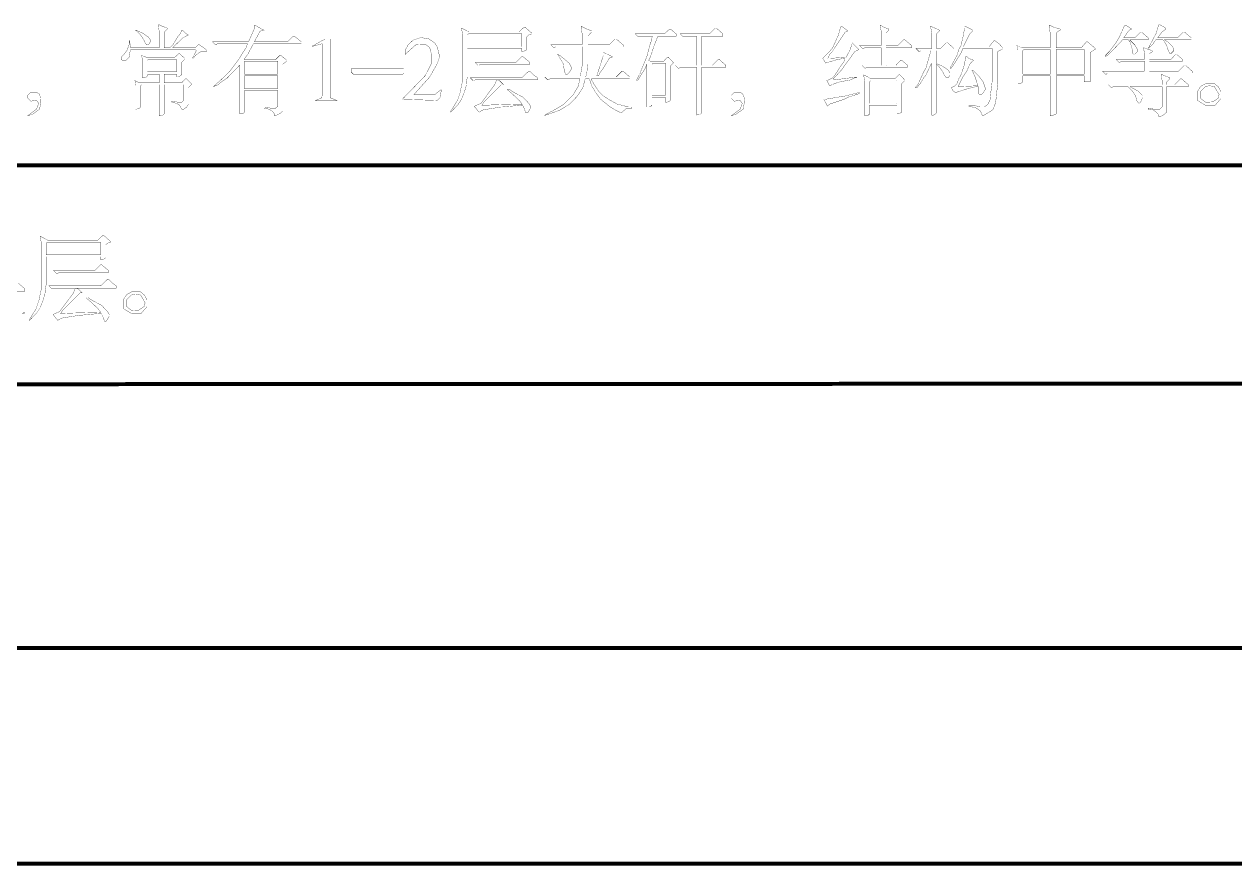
# Model space of a CAD drawing. Extents: x 94 to 452, y -72 to 1042.
# Drawn here: x 314.61 to 360.05, y 119.26 to 150.85 of the extents above; entities that cross this region are included whole.
import ezdxf

# ---------------------------------------------------------------- set-up
doc = ezdxf.new("R2010")
doc.units = 0
doc.header["$MEASUREMENT"] = 0
doc.layers.add('TREE_LAYER', color=7, linetype='Continuous')

msp = doc.modelspace()

# ---------------------------------------------------------------- linework, layer by layer
at = {"layer": 'TREE_LAYER'}
for points, const_width, elevation in [([(319.640879, 150.843983), (319.640879, 150.843983), (319.640879, 150.830257), (319.66833, 150.61065), (319.66833, 149.979277), (319.66833, 149.965552), (318.611467, 149.965552), (318.611467, 150.020454), (318.57029, 150.143983), (318.57029, 150.226336), (318.542839, 150.226336), (318.542839, 150.075355), (318.460486, 149.855748), (318.350682, 149.718493), (318.240879, 149.608689), (318.240879, 149.526336), (318.282055, 149.498885), (318.433035, 149.498885), (318.542839, 149.608689), (318.57029, 149.773395), (318.57029, 149.78712), (318.611467, 149.896924), (321.027153, 149.896924), (321.06833, 149.855748), (320.917349, 149.567512), (320.958526, 149.567512), (321.027153, 149.677316), (321.246761, 149.828297), (321.466369, 149.828297), (321.466369, 149.855748), (321.384016, 149.938101), (321.178133, 150.075355), (321.136957, 150.075355), (321.027153, 149.965552), (320.189898, 149.965552), (320.189898, 149.979277), (320.560486, 150.33614), (320.766369, 150.445944), (320.656565, 150.514571), (320.546761, 150.624375), (320.51931, 150.624375), (320.478133, 150.514571), (320.36833, 150.377316), (320.189898, 150.075355), (320.080094, 149.965552), (319.860486, 149.965552), (319.860486, 149.979277), (319.860486, 150.555748), (319.97029, 150.665552), (319.97029, 150.706728), (319.778133, 150.775355), (319.640879, 150.843983), (319.640879, 150.843983)], 0.01, 72), ([(318.803624, 150.624375), (318.789898, 150.624375), (318.913428, 150.514571), (319.050682, 150.33614), (319.133035, 150.185159), (319.187937, 150.089081), (319.27029, 150.075355), (319.338918, 150.185159), (319.338918, 150.267512), (319.27029, 150.363591), (319.050682, 150.514571), (318.803624, 150.624375), (318.803624, 150.624375)], 0.01, 72), ([(323.250682, 150.816532), (323.250682, 150.816532), (323.250682, 150.693003), (323.031075, 150.198885), (323.017349, 150.185159), (321.672251, 150.185159), (321.782055, 150.075355), (321.823231, 150.075355), (321.850682, 150.116532), (322.989898, 150.116532), (322.989898, 150.116532), (322.921271, 149.938101), (322.811467, 149.78712), (322.660486, 149.526336), (322.331075, 149.08712), (321.974212, 148.743983), (321.713428, 148.51065), (321.891859, 148.579277), (321.974212, 148.66163), (322.221271, 148.826336), (322.687937, 149.306728), (322.701663, 149.306728), (322.701663, 147.481238), (322.784016, 147.481238), (322.838918, 147.508689), (322.880094, 147.549865), (322.880094, 148.359669), (322.880094, 148.359669), (324.115388, 148.359669), (324.129114, 148.359669), (324.129114, 147.769473), (324.046761, 147.700846), (323.840879, 147.700846), (323.634996, 147.742022), (323.607545, 147.742022), (323.607545, 147.700846), (323.799702, 147.659669), (323.909506, 147.591042), (323.978133, 147.522414), (324.005584, 147.41261), (324.01931, 147.41261), (324.129114, 147.453787), (324.225192, 147.508689), (324.307545, 147.591042), (324.307545, 149.347904), (324.4448, 149.443983), (324.458526, 149.457708), (324.458526, 149.498885), (324.238918, 149.677316), (324.197741, 149.677316), (324.046761, 149.526336), (322.866369, 149.526336), (322.866369, 149.540061), (322.989898, 149.704767), (323.209506, 150.116532), (325.007545, 150.116532), (325.007545, 150.185159), (324.746761, 150.404767), (324.705584, 150.404767), (324.485977, 150.185159), (323.250682, 150.185159), (323.250682, 150.198885), (323.333035, 150.349865), (323.456565, 150.583199), (323.484016, 150.596924), (323.607545, 150.624375), (323.250682, 150.816532), (323.250682, 150.816532)], 0.01, 72), ([(333.407545, 150.734179), (333.366369, 150.734179), (333.174212, 150.555748), (331.307545, 150.555748), (331.01931, 150.706728), (331.060486, 150.459669), (331.060486, 148.716532), (330.978133, 148.345944), (330.978133, 148.318493), (330.86833, 147.989081), (330.758526, 147.81065), (330.621271, 147.591042), (330.621271, 147.549865), (330.882055, 147.824375), (331.01931, 148.030257), (331.129114, 148.304767), (331.197741, 148.538101), (331.211467, 148.702806), (331.238918, 148.867512), (331.238918, 149.924375), (331.238918, 149.938101), (333.284016, 149.938101), (333.284016, 149.924375), (333.284016, 149.828297), (333.325192, 149.828297), (333.421271, 149.855748), (333.476173, 149.896924), (333.476173, 150.377316), (333.5448, 150.445944), (333.654604, 150.48712), (333.654604, 150.514571), (333.407545, 150.734179), (333.407545, 150.734179)], 0.01, 72), ([(331.266369, 150.473395), (331.280094, 150.48712), (333.284016, 150.48712), (333.284016, 150.473395), (333.284016, 150.006728), (333.284016, 150.006728), (331.238918, 150.006728), (331.238918, 150.006728), (331.238918, 150.445944), (331.266369, 150.473395), (331.266369, 150.473395)], 0.01, 72), ([(335.507545, 150.775355), (335.507545, 150.775355), (335.507545, 150.720454), (335.548722, 150.500846), (335.548722, 150.089081), (335.534996, 150.075355), (334.36833, 150.075355), (334.478133, 149.965552), (334.51931, 149.965552), (334.560486, 150.006728), (335.534996, 150.006728), (335.548722, 150.006728), (335.548722, 149.293003), (335.480094, 148.894963), (335.480094, 148.867512), (334.148722, 148.867512), (334.258526, 148.757708), (334.299702, 148.757708), (334.340879, 148.798885), (335.466369, 148.798885), (335.466369, 148.798885), (335.397741, 148.51065), (335.21931, 148.208689), (334.848722, 147.838101), (334.574212, 147.673395), (334.148722, 147.440061), (334.189898, 147.440061), (334.697741, 147.618493), (335.06833, 147.838101), (335.37029, 148.153787), (335.576173, 148.469473), (335.658526, 148.785159), (335.672251, 148.798885), (335.809506, 148.798885), (335.823231, 148.785159), (335.91931, 148.51065), (336.056565, 148.291042), (336.221271, 148.057708), (336.262447, 148.016532), (336.605584, 147.742022), (336.838918, 147.604767), (337.003624, 147.522414), (337.017349, 147.522414), (337.223231, 147.700846), (337.415388, 147.700846), (337.415388, 147.742022), (337.291859, 147.742022), (336.866369, 147.851826), (336.536957, 148.030257), (336.317349, 148.181238), (336.166369, 148.332218), (335.987937, 148.606728), (335.891859, 148.785159), (335.905584, 148.798885), (337.333035, 148.798885), (337.333035, 148.867512), (337.085977, 149.08712), (337.0448, 149.08712), (336.825192, 148.867512), (335.685977, 148.867512), (335.685977, 148.881238), (335.727153, 149.045944), (335.740879, 149.196924), (335.76833, 149.347904), (335.76833, 150.006728), (335.76833, 150.006728), (337.085977, 150.006728), (337.085977, 150.075355), (336.825192, 150.294963), (336.784016, 150.294963), (336.564408, 150.075355), (335.76833, 150.075355), (335.76833, 150.089081), (335.76833, 150.404767), (335.905584, 150.555748), (335.905584, 150.596924), (335.727153, 150.665552), (335.507545, 150.775355), (335.507545, 150.775355)], 0.01, 72), ([(338.87029, 150.665552), (338.829114, 150.665552), (338.636957, 150.48712), (337.538918, 150.48712), (337.648722, 150.377316), (337.689898, 150.377316), (337.731075, 150.404767), (338.184016, 150.404767), (338.184016, 150.404767), (338.17029, 150.349865), (338.129114, 150.171434), (338.115388, 150.157708), (338.046761, 149.896924), (337.991859, 149.691042), (337.978133, 149.63614), (337.7448, 149.073395), (337.731075, 149.018493), (337.580094, 148.730257), (337.580094, 148.730257), (337.621271, 148.730257), (337.634996, 148.743983), (337.909506, 149.183199), (337.978133, 149.347904), (337.978133, 149.347904), (337.978133, 147.742022), (338.074212, 147.742022), (338.129114, 147.769473), (338.17029, 147.81065), (338.17029, 148.098885), (338.17029, 148.098885), (338.678133, 148.098885), (338.678133, 148.098885), (338.678133, 147.920454), (338.71931, 147.920454), (338.815388, 147.947904), (338.856565, 147.989081), (338.856565, 149.279277), (338.966369, 149.389081), (338.966369, 149.416532), (338.787937, 149.608689), (338.746761, 149.608689), (338.609506, 149.457708), (338.115388, 149.457708), (338.046761, 149.485159), (338.046761, 149.498885), (338.129114, 149.663591), (338.129114, 149.677316), (338.184016, 149.828297), (338.184016, 149.842022), (338.238918, 150.020454), (338.348722, 150.281238), (338.348722, 150.294963), (338.403624, 150.404767), (339.076173, 150.404767), (339.076173, 150.48712), (338.87029, 150.665552), (338.87029, 150.665552)], 0.01, 72), ([(340.585977, 150.706728), (340.5448, 150.706728), (340.325192, 150.48712), (339.227153, 150.48712), (339.336957, 150.377316), (339.378133, 150.377316), (339.405584, 150.404767), (339.8448, 150.404767), (339.8448, 150.404767), (339.8448, 149.320454), (339.8448, 149.306728), (339.048722, 149.306728), (339.158526, 149.196924), (339.185977, 149.196924), (339.227153, 149.238101), (339.8448, 149.238101), (339.8448, 149.238101), (339.8448, 147.440061), (339.940879, 147.453787), (339.99578, 147.481238), (340.036957, 147.522414), (340.036957, 149.238101), (340.036957, 149.238101), (340.942839, 149.238101), (340.942839, 149.306728), (340.69578, 149.526336), (340.654604, 149.526336), (340.434996, 149.306728), (340.036957, 149.306728), (340.036957, 149.320454), (340.036957, 150.404767), (340.036957, 150.404767), (340.833035, 150.404767), (340.833035, 150.48712), (340.585977, 150.706728), (340.585977, 150.706728)], 0.01, 72), ([(345.280094, 150.775355), (345.266369, 150.76163), (345.211467, 150.61065), (345.17029, 150.445944), (344.950682, 149.965552), (344.840879, 149.828297), (344.580094, 149.567512), (344.689898, 149.389081), (345.129114, 149.526336), (345.403624, 149.567512), (345.417349, 149.567512), (345.389898, 149.457708), (345.280094, 149.320454), (345.01931, 148.908689), (344.936957, 148.826336), (344.731075, 148.730257), (344.840879, 148.538101), (345.01931, 148.620454), (345.238918, 148.689081), (345.623231, 148.757708), (345.787937, 148.840061), (345.856565, 148.840061), (345.856565, 148.867512), (345.829114, 148.867512), (345.01931, 148.757708), (344.978133, 148.771434), (344.978133, 148.798885), (345.280094, 149.128297), (345.787937, 149.828297), (345.938918, 149.896924), (345.678133, 150.157708), (345.678133, 150.116532), (345.609506, 149.896924), (345.458526, 149.608689), (344.840879, 149.567512), (344.772251, 149.567512), (344.840879, 149.718493), (344.923231, 149.800846), (345.417349, 150.542022), (345.431075, 150.555748), (345.527153, 150.596924), (345.280094, 150.775355), (345.280094, 150.775355)], 0.01, 72), ([(346.748722, 150.816532), (346.734996, 150.816532), (346.734996, 150.789081), (346.776173, 150.569473), (346.776173, 150.047904), (346.776173, 150.047904), (345.966369, 150.047904), (346.076173, 149.938101), (346.117349, 149.938101), (346.158526, 149.965552), (346.776173, 149.965552), (346.776173, 149.965552), (346.776173, 149.320454), (346.776173, 149.306728), (346.048722, 149.306728), (346.158526, 149.196924), (346.185977, 149.196924), (346.227153, 149.238101), (347.764408, 149.238101), (347.764408, 149.306728), (347.5448, 149.498885), (347.503624, 149.498885), (347.325192, 149.306728), (346.96833, 149.306728), (346.954604, 149.320454), (346.954604, 149.965552), (346.96833, 149.965552), (347.915388, 149.965552), (347.915388, 150.047904), (347.654604, 150.267512), (347.613428, 150.267512), (347.39382, 150.047904), (346.96833, 150.047904), (346.954604, 150.047904), (346.954604, 150.514571), (347.064408, 150.624375), (347.064408, 150.665552), (346.885977, 150.734179), (346.748722, 150.816532), (346.748722, 150.816532)], 0.01, 72), ([(348.629114, 150.775355), (348.629114, 150.775355), (348.629114, 150.747904), (348.67029, 150.528297), (348.67029, 149.938101), (348.656565, 149.938101), (348.080094, 149.938101), (348.189898, 149.828297), (348.231075, 149.828297), (348.258526, 149.855748), (348.629114, 149.855748), (348.629114, 149.855748), (348.601663, 149.718493), (348.587937, 149.677316), (348.450682, 149.196924), (348.36833, 149.059669), (348.148722, 148.579277), (348.038918, 148.469473), (348.121271, 148.469473), (348.258526, 148.647904), (348.36833, 148.840061), (348.450682, 148.93614), (348.656565, 149.375355), (348.67029, 149.36163), (348.67029, 147.440061), (348.738918, 147.440061), (348.807545, 147.481238), (348.848722, 147.522414), (348.848722, 149.334179), (348.848722, 149.347904), (348.931075, 149.265552), (349.06833, 149.08712), (349.150682, 148.93614), (349.21931, 148.840061), (349.287937, 148.840061), (349.356565, 148.93614), (349.356565, 149.018493), (349.274212, 149.142022), (349.06833, 149.279277), (348.889898, 149.347904), (348.848722, 149.375355), (348.848722, 149.855748), (348.848722, 149.855748), (349.507545, 149.855748), (349.507545, 149.938101), (349.260486, 150.157708), (349.21931, 150.157708), (348.999702, 149.938101), (348.848722, 149.938101), (348.848722, 149.938101), (348.848722, 150.48712), (348.958526, 150.596924), (348.958526, 150.624375), (348.780094, 150.706728), (348.629114, 150.775355), (348.629114, 150.775355)], 0.01, 72), ([(349.91931, 150.775355), (349.905584, 150.775355), (349.905584, 150.693003), (349.850682, 150.418493), (349.836957, 150.33614), (349.76833, 150.047904), (349.685977, 149.896924), (349.617349, 149.677316), (349.452643, 149.375355), (349.356565, 149.196924), (349.397741, 149.196924), (349.411467, 149.21065), (349.576173, 149.457708), (349.79578, 149.814571), (349.823231, 149.924375), (349.836957, 149.938101), (350.934996, 149.938101), (350.934996, 149.924375), (350.934996, 148.675355), (350.866369, 148.11261), (350.866369, 148.030257), (350.784016, 147.851826), (350.646761, 147.742022), (350.482055, 147.742022), (350.248722, 147.81065), (350.056565, 147.81065), (350.056565, 147.769473), (350.097741, 147.769473), (350.3448, 147.700846), (350.49578, 147.591042), (350.564408, 147.440061), (350.646761, 147.440061), (350.89382, 147.591042), (350.976173, 147.659669), (351.0448, 147.838101), (351.058526, 147.920454), (351.085977, 148.043983), (351.113428, 148.318493), (351.154604, 148.647904), (351.154604, 149.828297), (351.333035, 149.924375), (351.333035, 149.965552), (351.209506, 150.102806), (351.0448, 150.226336), (351.003624, 150.226336), (350.825192, 150.006728), (349.864408, 150.006728), (349.864408, 150.020454), (350.097741, 150.48712), (350.207545, 150.596924), (350.19382, 150.638101), (349.91931, 150.775355), (349.91931, 150.775355)], 0.01, 72), ([(353.089898, 150.816532), (353.076173, 150.816532), (353.076173, 150.747904), (353.117349, 150.528297), (353.117349, 149.979277), (353.117349, 149.965552), (352.046761, 149.965552), (351.882055, 150.047904), (351.86833, 150.047904), (351.86833, 150.034179), (351.909506, 149.869473), (351.909506, 148.620454), (351.991859, 148.620454), (352.046761, 148.647904), (352.087937, 148.689081), (352.087937, 148.908689), (352.101663, 148.908689), (353.117349, 148.908689), (353.117349, 148.908689), (353.117349, 147.41261), (353.158526, 147.41261), (353.282055, 147.453787), (353.336957, 147.481238), (353.336957, 148.908689), (353.336957, 148.908689), (354.39382, 148.908689), (354.39382, 148.908689), (354.39382, 148.689081), (354.613428, 148.689081), (354.613428, 149.78712), (354.791859, 149.896924), (354.805584, 149.896924), (354.805584, 149.938101), (354.66833, 150.06163), (354.517349, 150.185159), (354.476173, 150.185159), (354.284016, 149.965552), (353.336957, 149.965552), (353.336957, 149.979277), (353.336957, 150.514571), (353.474212, 150.624375), (353.487937, 150.624375), (353.487937, 150.665552), (353.26833, 150.734179), (353.254604, 150.734179), (353.089898, 150.816532), (353.089898, 150.816532)], 0.01, 72), ([(355.931075, 150.816532), (355.889898, 150.76163), (355.697741, 150.33614), (355.560486, 150.116532), (355.340879, 149.828297), (355.189898, 149.677316), (355.189898, 149.63614), (355.299702, 149.704767), (355.780094, 150.198885), (355.834996, 150.267512), (356.054604, 150.267512), (356.054604, 150.253787), (356.109506, 150.185159), (356.178133, 149.979277), (356.21931, 149.800846), (356.21931, 149.745944), (356.246761, 149.718493), (356.287937, 149.718493), (356.397741, 149.828297), (356.397741, 149.896924), (356.287937, 150.075355), (356.109506, 150.253787), (356.109506, 150.267512), (356.79578, 150.267512), (356.79578, 150.33614), (356.548722, 150.555748), (356.507545, 150.555748), (356.287937, 150.33614), (355.889898, 150.33614), (355.876173, 150.33614), (356.027153, 150.555748), (356.109506, 150.638101), (356.178133, 150.665552), (356.013428, 150.775355), (355.931075, 150.816532), (355.931075, 150.816532)], 0.01, 72), ([(357.207545, 150.843983), (357.19382, 150.843983), (357.097741, 150.514571), (356.79578, 149.938101), (356.960486, 150.089081), (357.084016, 150.267512), (357.3448, 150.267512), (357.385977, 150.226336), (357.482055, 150.06163), (357.49578, 150.034179), (357.536957, 149.896924), (357.605584, 149.745944), (357.646761, 149.745944), (357.756565, 149.855748), (357.756565, 149.938101), (357.687937, 150.034179), (357.523231, 150.198885), (357.399702, 150.253787), (357.399702, 150.253787), (357.399702, 150.267512), (358.415388, 150.267512), (358.415388, 150.33614), (358.154604, 150.555748), (358.113428, 150.555748), (357.89382, 150.33614), (357.152643, 150.33614), (357.152643, 150.33614), (357.317349, 150.555748), (357.454604, 150.665552), (357.454604, 150.706728), (357.207545, 150.843983), (357.207545, 150.843983)], 0.01, 72), ([(326.091859, 150.294963), (325.899702, 150.294963), (325.405584, 150.020454), (325.433035, 150.020454), (325.789898, 150.116532), (325.789898, 149.869473), (325.789898, 148.181238), (325.776173, 148.085159), (325.542839, 147.989081), (326.338918, 147.989081), (326.133035, 148.071434), (326.091859, 148.085159), (326.091859, 148.167512), (326.091859, 150.294963), (326.091859, 150.294963)], 0.01, 72), ([(329.797741, 150.294963), (329.49578, 150.349865), (329.207545, 150.253787), (329.015388, 150.075355), (328.905584, 149.869473), (328.905584, 149.718493), (329.317349, 150.089081), (329.646761, 150.102806), (329.825192, 149.979277), (329.89382, 149.718493), (329.89382, 149.375355), (329.660486, 148.922414), (328.79578, 148.030257), (330.113428, 147.989081), (330.223231, 148.098885), (330.264408, 148.400846), (330.017349, 148.208689), (329.317349, 148.208689), (329.234996, 148.208689), (329.825192, 148.867512), (330.113428, 149.375355), (330.154604, 149.498885), (330.19578, 149.622414), (330.19578, 149.649865), (330.16833, 149.759669), (330.127153, 149.938101), (330.113428, 149.993003), (330.017349, 150.143983), (330.003624, 150.157708), (329.797741, 150.294963), (329.797741, 150.294963)], 0.01, 72), ([(356.631075, 149.965552), (356.617349, 149.965552), (356.617349, 149.951826), (356.658526, 149.759669), (356.658526, 149.540061), (356.6448, 149.526336), (355.587937, 149.526336), (355.697741, 149.416532), (355.738918, 149.416532), (355.780094, 149.457708), (356.6448, 149.457708), (356.658526, 149.457708), (356.658526, 149.100846), (356.6448, 149.08712), (355.080094, 149.08712), (355.189898, 148.977316), (355.231075, 148.977316), (355.258526, 149.018493), (358.442839, 149.018493), (358.442839, 149.08712), (358.19578, 149.306728), (358.154604, 149.306728), (357.934996, 149.08712), (356.836957, 149.08712), (356.836957, 149.100846), (356.836957, 149.457708), (356.836957, 149.457708), (358.085977, 149.457708), (358.085977, 149.526336), (357.866369, 149.718493), (357.825192, 149.718493), (357.646761, 149.526336), (356.836957, 149.526336), (356.836957, 149.540061), (356.836957, 149.745944), (356.946761, 149.814571), (356.946761, 149.855748), (356.631075, 149.965552), (356.631075, 149.965552)], 0.01, 72), ([(320.436957, 149.745944), (320.409506, 149.745944), (320.258526, 149.608689), (319.187937, 149.608689), (319.009506, 149.677316), (319.050682, 149.498885), (319.050682, 148.840061), (319.11931, 148.840061), (319.187937, 148.867512), (319.229114, 148.908689), (319.242839, 148.977316), (319.66833, 148.977316), (319.66833, 148.977316), (319.66833, 148.66163), (319.66833, 148.647904), (318.927153, 148.647904), (318.762447, 148.730257), (318.789898, 148.551826), (318.789898, 147.659669), (318.885977, 147.673395), (318.940879, 147.700846), (318.982055, 147.742022), (318.982055, 148.538101), (319.009506, 148.579277), (319.66833, 148.579277), (319.66833, 148.579277), (319.66833, 147.41261), (319.764408, 147.41261), (319.81931, 147.440061), (319.860486, 147.481238), (319.860486, 148.579277), (319.860486, 148.579277), (320.587937, 148.579277), (320.587937, 148.579277), (320.587937, 147.989081), (320.51931, 147.920454), (320.382055, 147.920454), (320.176173, 147.96163), (320.148722, 147.96163), (320.148722, 147.920454), (320.327153, 147.879277), (320.436957, 147.81065), (320.51931, 147.659669), (320.587937, 147.659669), (320.711467, 147.742022), (320.766369, 147.838101), (320.766369, 148.469473), (320.876173, 148.579277), (320.876173, 148.620454), (320.697741, 148.798885), (320.656565, 148.798885), (320.51931, 148.647904), (319.860486, 148.647904), (319.860486, 148.66163), (319.860486, 148.977316), (319.860486, 148.977316), (320.327153, 148.977316), (320.327153, 148.977316), (320.327153, 148.867512), (320.36833, 148.867512), (320.464408, 148.908689), (320.51931, 148.949865), (320.51931, 149.416532), (320.629114, 149.526336), (320.629114, 149.567512), (320.436957, 149.745944), (320.436957, 149.745944)], 0.01, 72), ([(319.27029, 149.526336), (319.27029, 149.526336), (320.327153, 149.526336), (320.327153, 149.526336), (320.327153, 149.059669), (320.327153, 149.059669), (319.242839, 149.059669), (319.229114, 149.059669), (319.229114, 149.498885), (319.27029, 149.526336), (319.27029, 149.526336)], 0.01, 72), ([(333.325192, 149.63614), (333.284016, 149.63614), (333.064408, 149.416532), (331.527153, 149.416532), (331.636957, 149.306728), (331.678133, 149.306728), (331.71931, 149.347904), (333.585977, 149.347904), (333.585977, 149.416532), (333.325192, 149.63614), (333.325192, 149.63614)], 0.01, 72), ([(334.629114, 149.718493), (334.629114, 149.718493), (334.642839, 149.691042), (334.848722, 149.347904), (334.876173, 149.114571), (334.917349, 148.991042), (334.917349, 148.977316), (334.999702, 148.977316), (335.082055, 149.059669), (335.136957, 149.155748), (335.136957, 149.238101), (335.06833, 149.375355), (335.040879, 149.402806), (334.848722, 149.567512), (334.711467, 149.677316), (334.629114, 149.718493), (334.629114, 149.718493)], 0.01, 72), ([(336.358526, 149.78712), (336.3448, 149.78712), (336.3448, 149.677316), (336.097741, 148.908689), (336.166369, 148.908689), (336.207545, 149.018493), (336.317349, 149.155748), (336.536957, 149.526336), (336.605584, 149.608689), (336.674212, 149.608689), (336.674212, 149.63614), (336.358526, 149.78712), (336.358526, 149.78712)], 0.01, 72), ([(349.987937, 149.63614), (349.946761, 149.63614), (349.946761, 149.567512), (349.891859, 149.36163), (349.878133, 149.265552), (349.76833, 148.949865), (349.685977, 148.798885), (349.617349, 148.620454), (349.507545, 148.51065), (349.397741, 148.469473), (349.466369, 148.359669), (349.548722, 148.291042), (349.589898, 148.291042), (350.015388, 148.428297), (350.3448, 148.51065), (350.413428, 148.51065), (350.427153, 148.469473), (350.427153, 148.249865), (350.454604, 148.208689), (350.536957, 148.208689), (350.61931, 148.291042), (350.674212, 148.38712), (350.674212, 148.469473), (350.605584, 148.675355), (350.46833, 148.867512), (350.234996, 149.100846), (350.166369, 149.128297), (350.166369, 149.128297), (350.180094, 149.114571), (350.276173, 148.93614), (350.3448, 148.730257), (350.399702, 148.551826), (350.3448, 148.538101), (350.084016, 148.524375), (349.740879, 148.51065), (349.658526, 148.51065), (349.836957, 148.867512), (349.987937, 149.08712), (350.097741, 149.347904), (350.234996, 149.498885), (350.056565, 149.567512), (349.987937, 149.63614), (349.987937, 149.63614)], 0.01, 72), ([(352.129114, 149.896924), (352.129114, 149.896924), (353.117349, 149.896924), (353.117349, 149.896924), (353.117349, 148.991042), (353.117349, 148.977316), (352.101663, 148.977316), (352.087937, 148.991042), (352.087937, 149.855748), (352.129114, 149.896924), (352.129114, 149.896924)], 0.01, 72), ([(353.336957, 149.896924), (353.336957, 149.896924), (354.39382, 149.896924), (354.39382, 149.896924), (354.39382, 148.991042), (354.39382, 148.977316), (353.336957, 148.977316), (353.336957, 148.991042), (353.336957, 149.896924), (353.336957, 149.896924)], 0.01, 72), ([(322.880094, 149.457708), (322.880094, 149.457708), (324.115388, 149.457708), (324.129114, 149.457708), (324.129114, 148.991042), (324.115388, 148.977316), (322.880094, 148.977316), (322.880094, 148.991042), (322.880094, 149.457708), (322.880094, 149.457708)], 0.01, 72), ([(328.850682, 149.169473), (326.874212, 149.169473), (326.874212, 149.059669), (326.956565, 148.977316), (328.823231, 148.977316), (328.850682, 149.018493), (328.850682, 149.169473), (328.850682, 149.169473)], 0.01, 72), ([(333.585977, 149.08712), (333.5448, 149.08712), (333.284016, 148.840061), (331.348722, 148.840061), (331.458526, 148.730257), (331.499702, 148.730257), (331.527153, 148.757708), (332.336957, 148.757708), (332.336957, 148.757708), (332.26833, 148.579277), (331.760486, 147.893003), (331.71931, 147.865552), (331.499702, 147.769473), (331.678133, 147.549865), (331.829114, 147.632218), (332.158526, 147.68712), (332.501663, 147.742022), (332.556565, 147.742022), (333.284016, 147.81065), (333.256565, 147.851826), (332.282055, 147.824375), (332.26833, 147.824375), (331.952643, 147.81065), (331.952643, 147.81065), (331.801663, 147.81065), (331.787937, 147.81065), (331.856565, 147.920454), (332.515388, 148.579277), (332.597741, 148.579277), (332.446761, 148.730257), (332.364408, 148.757708), (332.364408, 148.757708), (332.364408, 148.757708), (333.874212, 148.757708), (333.874212, 148.840061), (333.723231, 148.949865), (333.585977, 149.08712), (333.585977, 149.08712)], 0.01, 72), ([(338.197741, 149.375355), (338.197741, 149.389081), (338.678133, 149.389081), (338.678133, 149.375355), (338.678133, 148.181238), (338.678133, 148.181238), (338.17029, 148.181238), (338.17029, 148.181238), (338.17029, 149.347904), (338.197741, 149.375355), (338.197741, 149.375355)], 0.01, 72), ([(322.880094, 148.908689), (322.880094, 148.908689), (324.115388, 148.908689), (324.129114, 148.908689), (324.129114, 148.442022), (324.115388, 148.428297), (322.880094, 148.428297), (322.880094, 148.442022), (322.880094, 148.908689), (322.880094, 148.908689)], 0.01, 72), ([(346.117349, 148.949865), (346.117349, 148.949865), (346.117349, 148.922414), (346.158526, 148.702806), (346.158526, 147.41261), (346.240879, 147.41261), (346.29578, 147.440061), (346.336957, 147.481238), (346.336957, 147.81065), (346.336957, 147.81065), (347.352643, 147.81065), (347.366369, 147.81065), (347.366369, 147.481238), (347.407545, 147.481238), (347.503624, 147.522414), (347.5448, 147.549865), (347.5448, 148.620454), (347.654604, 148.730257), (347.654604, 148.757708), (347.476173, 148.949865), (347.434996, 148.949865), (347.284016, 148.798885), (346.405584, 148.798885), (346.117349, 148.949865), (346.117349, 148.949865)], 0.01, 72), ([(346.364408, 148.716532), (346.378133, 148.730257), (347.352643, 148.730257), (347.366369, 148.716532), (347.366369, 147.893003), (347.352643, 147.879277), (346.336957, 147.879277), (346.336957, 147.893003), (346.336957, 148.689081), (346.364408, 148.716532), (346.364408, 148.716532)], 0.01, 72), ([(357.276173, 148.977316), (357.276173, 148.977316), (357.276173, 148.963591), (357.317349, 148.743983), (357.317349, 148.579277), (357.303624, 148.579277), (355.299702, 148.579277), (355.409506, 148.469473), (355.450682, 148.469473), (355.478133, 148.51065), (356.027153, 148.51065), (356.21931, 148.318493), (356.329114, 148.140061), (356.356565, 147.989081), (356.438918, 147.879277), (356.466369, 147.879277), (356.548722, 147.989081), (356.576173, 148.098885), (356.576173, 148.181238), (356.425192, 148.332218), (356.150682, 148.483199), (356.123231, 148.496924), (356.123231, 148.496924), (356.123231, 148.51065), (357.303624, 148.51065), (357.317349, 148.496924), (357.317349, 147.742022), (357.234996, 147.659669), (357.029114, 147.659669), (356.79578, 147.700846), (356.79578, 147.659669), (356.987937, 147.632218), (357.097741, 147.549865), (357.166369, 147.481238), (357.19382, 147.385159), (357.207545, 147.371434), (357.317349, 147.41261), (357.413428, 147.481238), (357.49578, 147.549865), (357.49578, 148.496924), (357.49578, 148.51065), (358.305584, 148.51065), (358.305584, 148.579277), (358.0448, 148.798885), (358.003624, 148.798885), (357.784016, 148.579277), (357.49578, 148.579277), (357.49578, 148.579277), (357.49578, 148.689081), (357.605584, 148.798885), (357.605584, 148.840061), (357.427153, 148.908689), (357.276173, 148.977316), (357.276173, 148.977316)], 0.01, 72), ([(359.280094, 148.620454), (358.950682, 148.620454), (358.758526, 148.51065), (358.648722, 148.332218), (358.648722, 147.989081), (358.936957, 147.81065), (359.307545, 147.81065), (359.527153, 148.057708), (359.527153, 148.318493), (359.431075, 148.496924), (359.280094, 148.620454), (359.280094, 148.620454)], 0.01, 72), ([(315.07029, 148.291042), (314.850682, 148.291042), (314.740879, 148.181238), (314.740879, 148.071434), (314.850682, 147.96163), (315.07029, 147.989081), (315.152643, 147.879277), (315.07029, 147.659669), (314.740879, 147.41261), (314.933035, 147.481238), (315.180094, 147.659669), (315.234996, 147.920454), (315.221271, 148.098885), (315.166369, 148.23614), (315.07029, 148.291042), (315.07029, 148.291042)], 0.01, 72), ([(332.817349, 148.400846), (332.734996, 148.400846), (332.954604, 148.208689), (333.187937, 147.989081), (333.297741, 147.838101), (333.366369, 147.700846), (333.434996, 147.522414), (333.503624, 147.522414), (333.613428, 147.700846), (333.613428, 147.769473), (333.5448, 147.879277), (333.325192, 148.11261), (332.982055, 148.291042), (332.817349, 148.400846), (332.817349, 148.400846)], 0.01, 72), ([(341.478133, 148.291042), (341.258526, 148.291042), (341.148722, 148.181238), (341.148722, 148.071434), (341.258526, 147.96163), (341.478133, 147.989081), (341.560486, 147.879277), (341.478133, 147.659669), (341.148722, 147.41261), (341.340879, 147.481238), (341.587937, 147.659669), (341.642839, 147.920454), (341.629114, 148.098885), (341.574212, 148.23614), (341.478133, 148.291042), (341.478133, 148.291042)], 0.01, 72), ([(345.966369, 148.291042), (345.362447, 148.140061), (345.321271, 148.140061), (344.676173, 148.030257), (344.621271, 148.030257), (344.758526, 147.769473), (344.840879, 147.851826), (345.376173, 148.030257), (345.540879, 148.11261), (345.966369, 148.249865), (345.966369, 148.249865), (345.966369, 148.291042), (345.966369, 148.291042)], 0.01, 72), ([(359.087937, 148.538101), (359.101663, 148.538101), (359.280094, 148.51065), (359.458526, 148.208689), (359.417349, 148.071434), (359.225192, 147.934179), (358.950682, 147.920454), (358.758526, 148.071434), (358.758526, 148.318493), (358.950682, 148.51065), (359.005584, 148.524375), (359.087937, 148.538101), (359.087937, 148.538101)], 0.01, 72), ([(221.22612, 145.547149), (399.22612, 145.547149)], 0.15, 178), ([(317.594934, 142.919969), (317.553757, 142.919969), (317.3616, 142.741538), (315.494934, 142.741538), (315.206698, 142.892518), (315.247875, 142.645459), (315.247875, 140.902322), (315.165522, 140.531734), (315.165522, 140.504283), (315.055718, 140.174871), (314.945914, 139.99644), (314.808659, 139.776832), (314.808659, 139.735656), (315.069443, 140.010165), (315.206698, 140.216048), (315.316502, 140.490558), (315.38513, 140.723891), (315.398855, 140.888597), (315.426306, 141.053303), (315.426306, 142.110165), (315.426306, 142.123891), (317.471404, 142.123891), (317.471404, 142.110165), (317.471404, 142.014087), (317.512581, 142.014087), (317.608659, 142.041538), (317.663561, 142.082714), (317.663561, 142.563107), (317.732189, 142.631734), (317.841992, 142.67291), (317.841992, 142.700361), (317.594934, 142.919969), (317.594934, 142.919969)], 0.01, 73), ([(315.453757, 142.659185), (315.467483, 142.67291), (317.471404, 142.67291), (317.471404, 142.659185), (317.471404, 142.192518), (317.471404, 142.192518), (315.426306, 142.192518), (315.426306, 142.192518), (315.426306, 142.631734), (315.453757, 142.659185), (315.453757, 142.659185)], 0.01, 73), ([(317.512581, 141.82193), (317.471404, 141.82193), (317.251796, 141.602322), (315.714542, 141.602322), (315.824345, 141.492518), (315.865522, 141.492518), (315.906698, 141.533695), (317.773365, 141.533695), (317.773365, 141.602322), (317.512581, 141.82193), (317.512581, 141.82193)], 0.01, 73), ([(313.573365, 140.833695), (314.630228, 140.833695), (314.630228, 140.916048), (314.383169, 141.135656)], 0.01, 73), ([(317.773365, 141.27291), (317.732189, 141.27291), (317.471404, 141.025852), (315.53611, 141.025852), (315.645914, 140.916048), (315.687091, 140.916048), (315.714542, 140.943499), (316.524345, 140.943499), (316.524345, 140.943499), (316.455718, 140.765067), (315.947875, 140.078793), (315.906698, 140.051342), (315.687091, 139.955263), (315.865522, 139.735656), (316.016502, 139.818008), (316.345914, 139.87291), (316.689051, 139.927812), (316.743953, 139.927812), (317.471404, 139.99644), (317.443953, 140.037616), (316.469443, 140.010165), (316.455718, 140.010165), (316.140032, 139.99644), (316.140032, 139.99644), (315.989051, 139.99644), (315.975326, 139.99644), (316.043953, 140.106244), (316.702777, 140.765067), (316.78513, 140.765067), (316.634149, 140.916048), (316.551796, 140.943499), (316.551796, 140.943499), (316.551796, 140.943499), (318.0616, 140.943499), (318.0616, 141.025852), (317.91062, 141.135656), (317.773365, 141.27291), (317.773365, 141.27291)], 0.01, 73), ([(317.004738, 140.586636), (316.922385, 140.586636), (317.141992, 140.394479), (317.375326, 140.174871), (317.48513, 140.023891), (317.553757, 139.886636), (317.622385, 139.708205), (317.691012, 139.708205), (317.800816, 139.886636), (317.800816, 139.955263), (317.732189, 140.065067), (317.512581, 140.298401), (317.169443, 140.476832), (317.004738, 140.586636), (317.004738, 140.586636)], 0.01, 73), ([(318.967483, 140.806244), (318.638071, 140.806244), (318.445914, 140.69644), (318.33611, 140.518008), (318.33611, 140.174871), (318.624345, 139.99644), (318.994934, 139.99644), (319.214542, 140.243499), (319.214542, 140.504283), (319.118463, 140.682714), (318.967483, 140.806244), (318.967483, 140.806244)], 0.01, 73), ([(318.775326, 140.723891), (318.789051, 140.723891), (318.967483, 140.69644), (319.145914, 140.394479), (319.104738, 140.257224), (318.912581, 140.119969), (318.638071, 140.106244), (318.445914, 140.257224), (318.445914, 140.504283), (318.638071, 140.69644), (318.692973, 140.710165), (318.775326, 140.723891), (318.775326, 140.723891)], 0.01, 73), ([(314.520424, 139.99644), (314.602777, 139.99644), (314.602777, 140.037616), (314.5616, 140.037616)], 0.01, 73), ([(221.22612, 137.294636), (399.22612, 137.377772)], 0.15, 178.000019), ([(221.22612, 127.44381), (399.22612, 127.44381)], 0.15, 178), ([(221.22612, 119.339788), (399.22612, 119.339788)], 0.15, 178)]:
    msp.add_lwpolyline(points, dxfattribs=dict(at, const_width=const_width, elevation=elevation))

doc.saveas('drawing.dxf')
